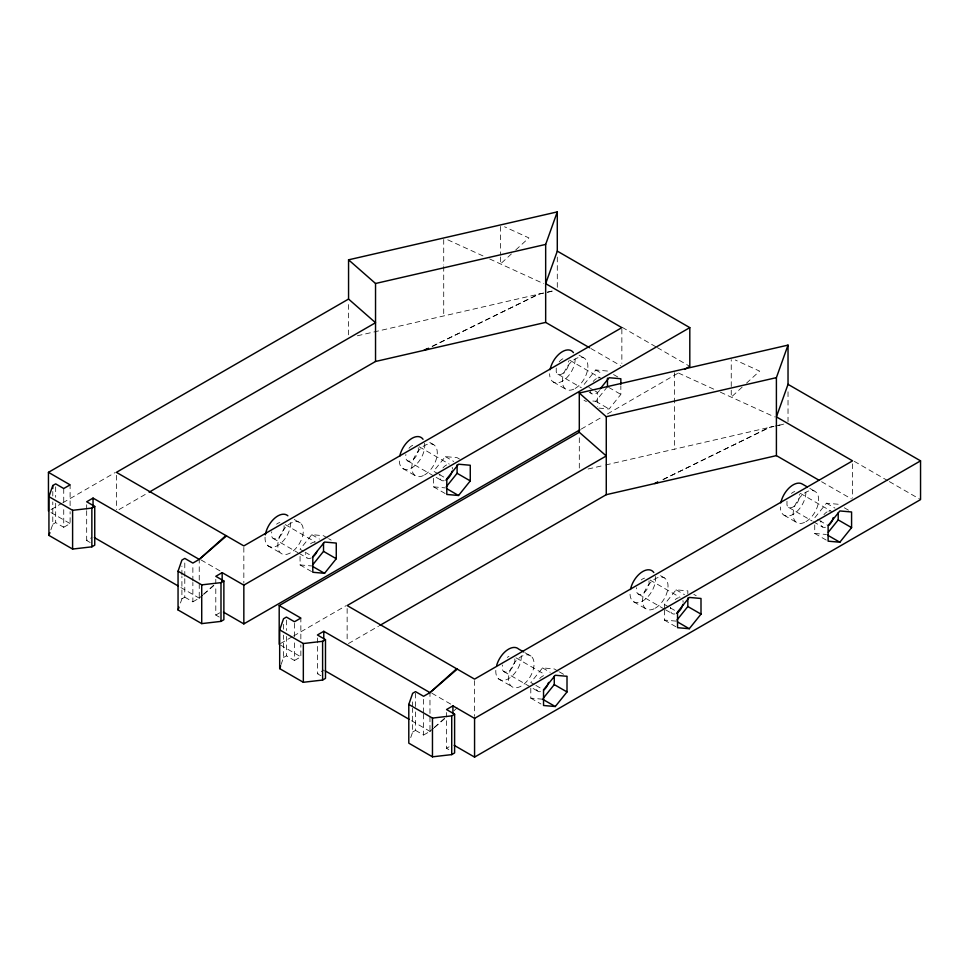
<?xml version="1.0" encoding="UTF-8"?>
<svg xmlns="http://www.w3.org/2000/svg" width="969" height="969" viewBox="0 0 969 969"><rect width="100%" height="100%" fill="white"/><g stroke="black" fill="none" stroke-linecap="round" stroke-linejoin="round"><path stroke-width="0.73" stroke-dasharray="4.84 3.63" d="M50.86 529.837L52.786 524.277L52.786 501.918M52.786 495.958L52.786 491.489M52.786 524.277L55.669 522.606L63.736 527.269L63.736 507.901M63.736 501.942L63.736 488.521M63.736 527.269L70.107 523.587L70.107 511.668M70.107 505.709L70.107 484.851M180.464 602.997L181.906 598.818L181.906 576.47M181.906 574.98L181.906 566.041M181.906 598.818L184.788 597.158L184.788 577.79M184.788 576.301L184.788 561.39M184.788 597.158L192.867 601.822L192.867 582.442M192.867 580.952L192.867 564.564M192.867 601.822L199.239 598.139L199.239 559.392M219.26 617.059L215.796 615.061L215.796 585.252M281.119 664.443L283.529 657.491L283.529 635.143M283.529 629.184L283.529 623.224M283.529 657.491L286.412 655.831L294.479 660.495L294.479 642.604M294.479 636.645L294.479 621.747M294.479 660.495L300.85 656.812L300.85 644.894M300.85 638.934L300.85 618.065M348.561 334.826L348.561 302.037M410.723 737.603L412.649 732.043L412.649 708.206M412.649 706.716L412.649 700.744M412.649 732.043L415.531 730.384L415.531 708.024M415.531 706.534L415.531 691.636M415.531 730.384L423.598 735.035L423.598 714.177M423.598 712.687L423.598 697.789M423.598 735.035L429.97 731.365L429.97 714.965M429.97 713.475L429.97 692.617M448.841 749.618L446.539 748.286L446.539 718.477M579.305 468.051L579.305 436.753M556.23 368.038L556.23 371.842A9.012 5.196 -60 0 0 564.043 372.544A9.012 5.196 -60 0 0 568.549 360.928M786.973 501.252L786.973 505.067A9.012 5.196 -60 0 0 794.774 505.757A9.012 5.196 -60 0 0 799.28 494.154M327.352 537.928L323.525 535.724L311.788 534.67L300.063 549.266L303.878 551.482M459.488 459.04L457.102 457.659L445.365 456.617L433.627 471.213L438.412 473.974M607.466 371.042L595.729 369.988L583.992 384.584L587.65 386.692M592.798 401.021L595.729 401.287L607.466 386.679M598.842 408.094L609.113 409.003L620.85 394.407L620.85 385.88M558.083 671.142L554.268 668.937L542.531 667.895L530.794 682.491L534.622 684.695M664.371 608.702L664.371 604.438L676.096 589.83L687.833 590.872L687.833 593.718M838.197 504.255L826.472 503.214L814.735 517.809L818.381 519.917M511.426 253.914L500.501 263.919L500.501 256.422M515.787 249.917L528.892 237.902L504.558 226.782M742.157 387.14L731.244 397.145L731.244 359.656M746.53 383.13L759.635 371.127L735.289 360.008M199.239 598.139L202.569 595.16L199.239 598.139L180.876 587.541M203.672 594.167L213.665 585.215M429.97 731.365L433.3 728.373L429.97 731.365L410.311 720.003M434.415 727.38L444.408 718.441M203.781 594.227L214.016 585.421M434.524 727.44L444.747 718.635M453.843 710.81L457.259 707.867M51.066 509.561L61.556 503.517M62.864 502.754L115.287 472.484M119.03 509.573L147.821 492.955M90.141 542.507L86.677 540.508L91.776 537.565M215.796 615.061L219.624 612.856M581.255 429.061L602.185 416.973M607.418 413.957L680.662 371.672M280.501 643.549L292.299 636.73M293.607 635.979L346.03 605.71M348.452 643.549L378.552 626.168M320.872 675.732L317.42 673.734L323.791 670.051M446.539 748.286L449.083 746.808M432.586 346.26L538.873 294.104L543.209 293.195M663.329 479.485L769.604 427.329L773.94 426.421M432.101 346.369L538.873 294.104M662.844 479.594L769.604 427.329M547.546 292.299L554.51 290.567M778.289 425.512L785.241 423.78M357.343 335.783L553.045 290.845M588.086 469.008L604.184 465.314M605.649 464.975L773.856 426.348M775.273 426.021L783.776 424.071M433.627 478.323L433.627 486.862L445.365 487.904M664.371 610.119L664.371 620.075L676.108 621.117M814.735 524.919L814.735 533.459L826.472 534.5M300.063 556.376L300.063 564.915L311.788 565.957M530.794 688.184L530.794 698.14L542.531 699.182M447.775 239.827L484.282 256.506M489.684 258.977L543.766 283.699M678.506 373.053L715.013 389.732M720.427 392.203L774.51 416.912M622.255 327.377L656.037 346.878M657.333 347.629L689.807 366.379M854.295 461.353L888.064 480.854M889.372 481.605L920.55 499.604M590.86 348.489L620.56 365.64M821.603 481.714L851.303 498.853M613.547 374.555L619.627 378.055M844.29 507.768L850.37 511.281M579.062 355.163L584.162 358.106M809.805 488.376L814.893 491.319M595.729 369.988L603.033 374.204M826.472 503.214L834.987 508.131M569.506 360.093L600.877 378.201M800.249 493.318L831.608 511.426M608.677 387.382L620.85 394.407M588.861 387.394L593.731 390.204M594.942 390.907L597.376 392.312L597.376 406.532M819.604 520.619L828.12 525.537M557.89 374.191L581.412 387.77M589.249 392.3L591.865 393.802M788.621 507.405L812.143 520.995M813.451 521.746L822.596 527.027M595.729 401.287L609.113 409.003M553.36 382.028L566.102 389.381M784.103 515.242L796.845 522.606M583.992 400.233L586.427 401.638M814.735 533.459L828.12 541.174M693.816 594.336L696.214 595.717M429.8 442.47L433.555 444.638M660.543 575.683L664.298 577.851M445.365 456.617L453.746 461.45M676.096 589.83L684.477 594.675M419.238 446.782L449.301 464.127M649.981 579.995L680.044 597.352M439.611 474.665L446.794 478.819M664.371 604.438L669.155 607.2M670.354 607.89L677.537 612.033M407.416 460.747L434.863 476.591M436.171 477.354L441.392 480.37M638.147 593.973L664.286 609.065M665.594 609.816L672.135 613.583M403.019 468.621L415.544 475.852M633.75 601.834L646.287 609.065M433.627 486.862L446.794 494.456M664.371 620.075L677.537 627.682M328.624 538.667L331.168 540.133M559.355 671.88L567.01 676.301M294.249 519.493L300.62 523.175A18.06 10.429 -60 0 1 292.323 551.64A18.06 10.429 -60 0 1 278.721 539.358A18.06 10.429 -60 0 1 300.62 523.175M524.992 652.718L531.363 656.388A18.06 10.429 -60 0 1 523.054 684.865A18.06 10.429 -60 0 1 509.452 672.571A18.06 10.429 -60 0 1 531.363 656.388M311.788 534.67L319.431 539.091M542.531 667.895L550.174 672.304M285.225 524.592L315.276 541.95M515.956 657.818L544.711 674.412M305.15 552.209L311.521 555.891M535.893 685.434L543.536 689.843M273.016 538.316L297.846 552.645M299.155 553.408L306.991 557.926M503.759 671.529L537.734 691.151M267.747 545.583L280.489 552.936M498.478 678.809L511.22 686.161M300.063 564.915L311.521 571.54M530.794 698.14L540.993 704.015M201.116 559.985L221.974 572.025M431.859 693.21L452.705 705.25M280.465 645.039L300.85 656.812M50.994 512.553L70.107 523.587M852.587 463.836L852.587 498.114M788.027 391.803L788.027 421.6M674.448 372.69L674.448 449.18M621.856 329.133L621.856 363.399M557.296 257.088L557.296 288.387M500.501 226.431L500.501 254.932M474.568 680.613L474.568 716.382M446.539 712.518L446.539 716.987M443.717 239.476L443.717 264.973M443.717 266.463L443.717 315.955M347.144 608.544L347.144 641.321M317.42 637.965L317.42 673.734M286.412 620.063L286.412 630.492M286.412 636.463L286.412 655.831M243.837 547.4L243.837 583.156M215.796 579.292L215.796 583.762M116.413 475.319L116.413 509.597M86.677 504.752L86.677 509.222M86.677 510.711L86.677 540.508M55.669 486.85L55.669 497.279M55.669 503.238L55.669 522.606M599.557 390.531A9.012 5.196 -60 0 1 590.218 391.464M593.185 381.471A9.012 5.196 -60 0 1 596.371 378.649M598.018 377.946A9.012 5.196 -60 0 1 599.557 377.789M575.162 359.014A18.06 10.429 -60 0 1 562.383 381.132A18.06 10.429 -60 0 1 549.617 373.755M290.567 522.57A18.06 10.429 -60 0 1 277.352 545.704A18.06 10.429 -60 0 1 265.131 536.208M284.062 525.658A9.012 5.196 -60 0 1 277.388 538.279A9.012 5.196 -60 0 1 271.78 531.811M276.577 524.193A9.012 5.196 -60 0 1 279.871 522.545M311.364 557.902A9.012 5.196 -60 0 1 305.429 553.505M310.552 543.815A9.012 5.196 -60 0 1 315.337 542.155M559.198 361.849A9.012 5.196 -60 0 1 564.043 358.324M452.196 467.312A9.012 5.196 -60 0 1 452.366 469.117M444.214 480.721A9.012 5.196 -60 0 1 439.89 474.083M442.942 467.942A9.012 5.196 -60 0 1 447.787 464.526M418.208 447.69A9.012 5.196 -60 0 1 411.873 460.445A9.012 5.196 -60 0 1 405.902 454.473M408.966 448.32A9.012 5.196 -60 0 1 413.811 444.916M424.567 443.208A18.023 10.405 -60 0 1 413.133 467.022A18.023 10.405 -60 0 1 399.276 460.372M521.31 655.795A18.06 10.429 -60 0 1 508.095 678.918A18.06 10.429 -60 0 1 495.874 669.434M825.455 527.281A9.012 5.196 -60 0 1 820.949 520.874M823.916 514.696A9.012 5.196 -60 0 1 827.102 511.862M828.749 511.172A9.012 5.196 -60 0 1 830.288 511.014M805.893 492.228A18.06 10.429 -60 0 1 793.126 514.357A18.06 10.429 -60 0 1 780.36 506.981M514.805 658.884A9.012 5.196 -60 0 1 508.131 671.505A9.012 5.196 -60 0 1 502.523 665.025M507.308 657.418A9.012 5.196 -60 0 1 508.967 656.34M540.472 691.684A9.012 5.196 -60 0 1 536.172 686.718M539.721 678.554A9.012 5.196 -60 0 1 544.578 675.393M791.479 493.451A9.012 5.196 -60 0 1 794.774 491.549M682.927 600.526A9.012 5.196 -60 0 1 683.109 602.33M674.945 613.934A9.012 5.196 -60 0 1 670.621 607.309M675.236 599.569A9.012 5.196 -60 0 1 678.53 597.752M648.951 580.915A9.012 5.196 -60 0 1 642.617 593.67A9.012 5.196 -60 0 1 636.645 587.686M641.248 579.947A9.012 5.196 -60 0 1 644.555 578.13M655.31 576.422A18.023 10.405 -60 0 1 642.762 600.937A18.023 10.405 -60 0 1 630.213 590.92M575.126 388.484A18.06 10.429 -60 0 0 586.184 359.983A18.06 10.429 -60 0 0 564.067 372.75A18.06 10.429 -60 0 0 575.126 388.484M424.555 474.955A18.023 10.405 -60 0 0 435.59 446.515A18.023 10.405 -60 0 0 413.521 459.258A18.023 10.405 -60 0 0 424.555 474.955M805.869 521.71A18.06 10.429 -60 0 0 816.928 493.209A18.06 10.429 -60 0 0 794.81 505.975A18.06 10.429 -60 0 0 805.869 521.71M655.298 608.169A18.023 10.405 -60 0 0 666.321 579.728A18.023 10.405 -60 0 0 644.252 592.483A18.023 10.405 -60 0 0 655.298 608.169"/><path stroke-width="1.45" d="M226.516 535.905L199.239 559.392L93.048 498.09L86.677 501.772L94.744 506.424L94.744 545.172L91.861 546.831L72.602 549.06L48.934 535.397L48.934 496.649L52.786 485.53L55.669 483.87L63.736 488.521L70.107 484.851L48.45 472.339L48.45 511.075M52.786 488.509L52.786 485.53M72.602 549.06L72.602 510.312L48.934 496.649M223.451 612.117L243.837 623.891L243.837 585.143L222.167 572.643L215.796 576.313L223.875 580.976L223.875 619.724L220.993 621.383L201.722 623.612L201.722 584.864L178.054 571.201L181.906 560.082L184.788 558.41L192.867 563.074L199.239 559.392L225.886 535.542M220.993 621.383L220.993 582.635L223.875 580.976M222.167 581.582L222.167 572.643M457.259 669.131L429.97 692.617L323.779 631.303L317.42 634.986L325.487 639.649L325.487 678.397L322.604 680.056L303.333 682.285L279.678 668.622L279.678 629.874L283.529 618.755L286.412 617.083L294.479 621.747L300.85 618.065L279.193 605.564L279.193 644.3M303.333 682.285L303.333 643.537L279.678 629.874M454.182 745.343L474.568 757.104L474.568 718.368L452.911 705.856L446.539 709.538L454.606 714.189L454.606 752.937L451.724 754.609L432.465 756.825L432.465 718.09L408.797 704.415L412.649 693.295L415.531 691.636L423.598 696.287L429.97 692.617L456.617 668.767M451.724 754.609L451.724 715.861L454.606 714.189M452.911 713.305L452.911 705.856M589.576 347.75L545.668 322.398L545.668 244.418L557.284 211.896L348.561 259.825L348.561 299.058L375.536 322.725L116.413 472.339L243.837 545.91L621.856 327.643L545.668 283.651L557.296 251.128L557.284 211.896M819.023 480.224L776.411 455.624L776.399 377.644L788.027 345.109L579.292 393.051L579.305 432.283L606.267 455.951L347.144 605.564L474.568 679.124L852.587 460.856L776.411 416.876L788.027 384.342L788.027 345.109M48.934 535.397L49.904 532.611M201.722 623.612L178.054 609.949L179.023 607.163M279.678 668.622L280.635 665.836M312.696 564.842L323.525 551.361L323.525 542.834M324.53 573.321L336.267 558.725L336.267 543.076L324.53 542.034L312.805 556.63L312.805 572.267L324.53 573.321L313.072 566.695M446.273 486.777L457.102 473.296L457.102 464.769M458.531 495.498L470.268 480.903L470.268 465.253L458.531 464.212L446.794 478.819L446.794 494.456L458.531 495.498L446.564 488.594M600.09 388.944L609.113 377.716L620.85 378.758L620.85 384.451M543.427 698.055L554.268 684.586L554.268 676.047M555.273 706.534L567.01 691.939L567.01 676.301L555.273 675.248L543.536 689.843L543.536 705.493L555.273 706.534L542.531 699.182M677.004 620.003L687.833 606.521L687.833 597.994M689.274 628.724L701.011 614.128L700.999 598.479L689.262 597.437L677.537 612.033L677.537 627.682L689.274 628.724L677.307 621.807M828.277 532.26L838.209 519.905L838.209 512.795M839.844 542.228L851.581 527.633L851.581 511.983L839.844 510.942L828.12 525.537L828.12 541.174L839.844 542.228L827.683 535.203M48.45 472.339L348.561 299.058M72.602 510.312L91.861 508.095L94.744 506.424M149.129 492.191L375.536 361.473L545.668 322.398M243.837 585.143L689.807 327.631L557.296 251.128M243.837 623.891L579.947 429.812M684.586 369.407L689.807 366.379L689.807 327.631M279.193 605.564L579.305 432.283M303.333 643.537L322.604 641.308L325.487 639.649M379.86 625.417L606.267 494.687L776.411 455.624M474.568 718.368L920.55 460.856L788.027 384.342M474.568 757.104L920.55 499.604L920.55 460.856M424.519 350.221L428.552 348.246M655.25 483.446L657.939 482.126M423.998 350.342L426.699 349.022M654.729 483.567L657.43 482.235M348.561 259.825L375.536 283.493L545.668 244.418M579.292 393.051L606.267 416.718L776.399 377.644M201.722 584.864L220.993 582.635M432.465 718.09L451.724 715.861M807.25 486.91L802.15 483.967A18.06 10.429 -60 0 0 780.796 502.911M838.209 519.905L851.581 527.633M457.102 473.296L470.268 480.903M687.833 606.521L701.011 614.128M523.72 651.98L518.621 649.036A18.06 10.429 -60 0 0 496.709 665.219M323.525 551.361L336.267 558.725M554.268 684.586L567.01 691.939M94.356 537.589L178.26 586.027M325.099 670.814L409.003 719.252M432.465 756.825L408.797 743.162L408.797 704.415M607.466 378.152L607.466 386.679M606.267 416.718L606.267 494.687M375.536 283.493L375.536 361.473M323.779 631.303L323.779 638.765M322.604 641.308L322.604 680.056M178.054 571.201L178.054 609.949M93.048 498.09L93.048 507.029M91.861 508.095L91.861 546.831M550.053 369.698A18.06 10.429 -60 0 1 560.724 352.728A18.06 10.429 -60 0 1 573.442 352.631M265.324 534.84A18.06 10.429 -60 0 1 274.942 517.979A18.06 10.429 -60 0 1 287.878 515.811M317.081 551.349A9.012 5.196 -60 0 1 313.023 556.824M452.111 471.164A9.012 5.196 -60 0 1 445.861 480.067M399.712 456.314A18.023 10.405 -60 0 1 410.359 439.381A18.023 10.405 -60 0 1 423.053 439.284M833.255 517.579A9.012 5.196 -60 0 1 828.761 525.38M548.563 682.43A9.012 5.196 -60 0 1 543.766 690.037M682.854 604.377A9.012 5.196 -60 0 1 676.592 613.28M630.456 589.527A18.023 10.405 -60 0 1 641.09 572.606A18.023 10.405 -60 0 1 653.796 572.497"/></g></svg>
